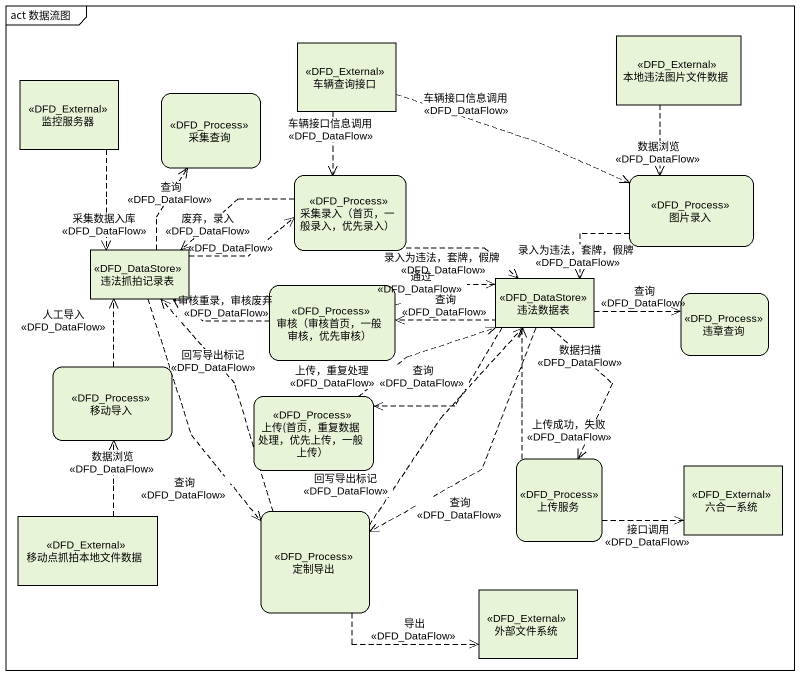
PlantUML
@startuml
mainframe act 数据流图
hide empty description
state 本地违法图片文件数据 <<DFD_External>>
state 监控服务器 <<DFD_External>>
state 车辆查询接口 <<DFD_External>>
state 采集查询 <<DFD_Process>>
state "采集录入（首页，一般录入，优先录入）" as 采集录入_首页_一般录入_优先录入 <<DFD_Process>>
state 图片录入 <<DFD_Process>>
state 违法抓拍记录表 <<DFD_DataStore>>
state "审核（审核首页，一般审核，优先审核）" as 审核_审核首页_一般审核_优先审核 <<DFD_Process>>
state 违法数据表 <<DFD_DataStore>>
state 违章查询 <<DFD_Process>>
state 移动导入 <<DFD_Process>>
state "上传(首页，重复数据处理，优先上传，一般上传）" as 上传_首页_重复数据处理_优先上传_一般上传 <<DFD_Process>>
state 上传服务 <<DFD_Process>>
state 六合一系统 <<DFD_External>>
state 移动点抓拍本地文件数据 <<DFD_External>>
state 定制导出 <<DFD_Process>>
state 外部文件系统 <<DFD_External>>
本地违法图片文件数据 -[dashed]-> 图片录入 : 数据浏览\n<<DFD_DataFlow>>
监控服务器 -[dashed]-> 违法抓拍记录表 : 采集数据入库\n<<DFD_DataFlow>>
车辆查询接口 -[dashed]-> 采集录入_首页_一般录入_优先录入 : 车辆接口信息调用\n<<DFD_DataFlow>>
车辆查询接口 -right[dashed]-> 图片录入 : 车辆接口信息调用\n<<DFD_DataFlow>>
采集录入_首页_一般录入_优先录入 -left[dashed]-> 违法抓拍记录表 : 废弃，录入\n<<DFD_DataFlow>>
采集录入_首页_一般录入_优先录入 -right[dashed]-> 违法数据表 : 录入为违法，套牌，假牌\n<<DFD_DataFlow>>
图片录入 -[dashed]-> 违法数据表 : 录入为违法，套牌，假牌\n<<DFD_DataFlow>>
违法抓拍记录表 -up[dashed]-> 采集查询 : 查询\n<<DFD_DataFlow>>
违法抓拍记录表 -right[dashed]-> 采集录入_首页_一般录入_优先录入 : <<DFD_DataFlow>>
违法抓拍记录表 -[dashed]-> 定制导出 : 查询\n<<DFD_DataFlow>>
审核_审核首页_一般审核_优先审核 -left[dashed]-> 违法抓拍记录表 : 审核重录，审核废弃\n<<DFD_DataFlow>>
审核_审核首页_一般审核_优先审核 -right[dashed]-> 违法数据表 : 通过\n<<DFD_DataFlow>>
违法数据表 -left[dashed]-> 审核_审核首页_一般审核_优先审核 : 查询\n<<DFD_DataFlow>>
违法数据表 -right[dashed]-> 违章查询 : 查询\n<<DFD_DataFlow>>
违法数据表 -left[dashed]-> 上传_首页_重复数据处理_优先上传_一般上传 : 查询\n<<DFD_DataFlow>>
违法数据表 -[dashed]-> 上传服务 : 数据扫描\n<<DFD_DataFlow>>
违法数据表 -[dashed]-> 定制导出 : 查询\n<<DFD_DataFlow>>
移动导入 -up[dashed]-> 违法抓拍记录表 : 人工导入\n<<DFD_DataFlow>>
上传_首页_重复数据处理_优先上传_一般上传 -right[dashed]-> 违法数据表 : 上传，重复处理\n<<DFD_DataFlow>>
上传服务 -up[dashed]-> 违法数据表 : 上传成功，失败\n<<DFD_DataFlow>>
上传服务 -right[dashed]-> 六合一系统 : 接口调用\n<<DFD_DataFlow>>
移动点抓拍本地文件数据 -up[dashed]-> 移动导入 : 数据浏览\n<<DFD_DataFlow>>
定制导出 -up[dashed]-> 违法抓拍记录表 : 回写导出标记\n<<DFD_DataFlow>>
定制导出 -up[dashed]-> 违法数据表 : 回写导出标记\n<<DFD_DataFlow>>
定制导出 -right[dashed]-> 外部文件系统 : 导出\n<<DFD_DataFlow>>
@enduml
